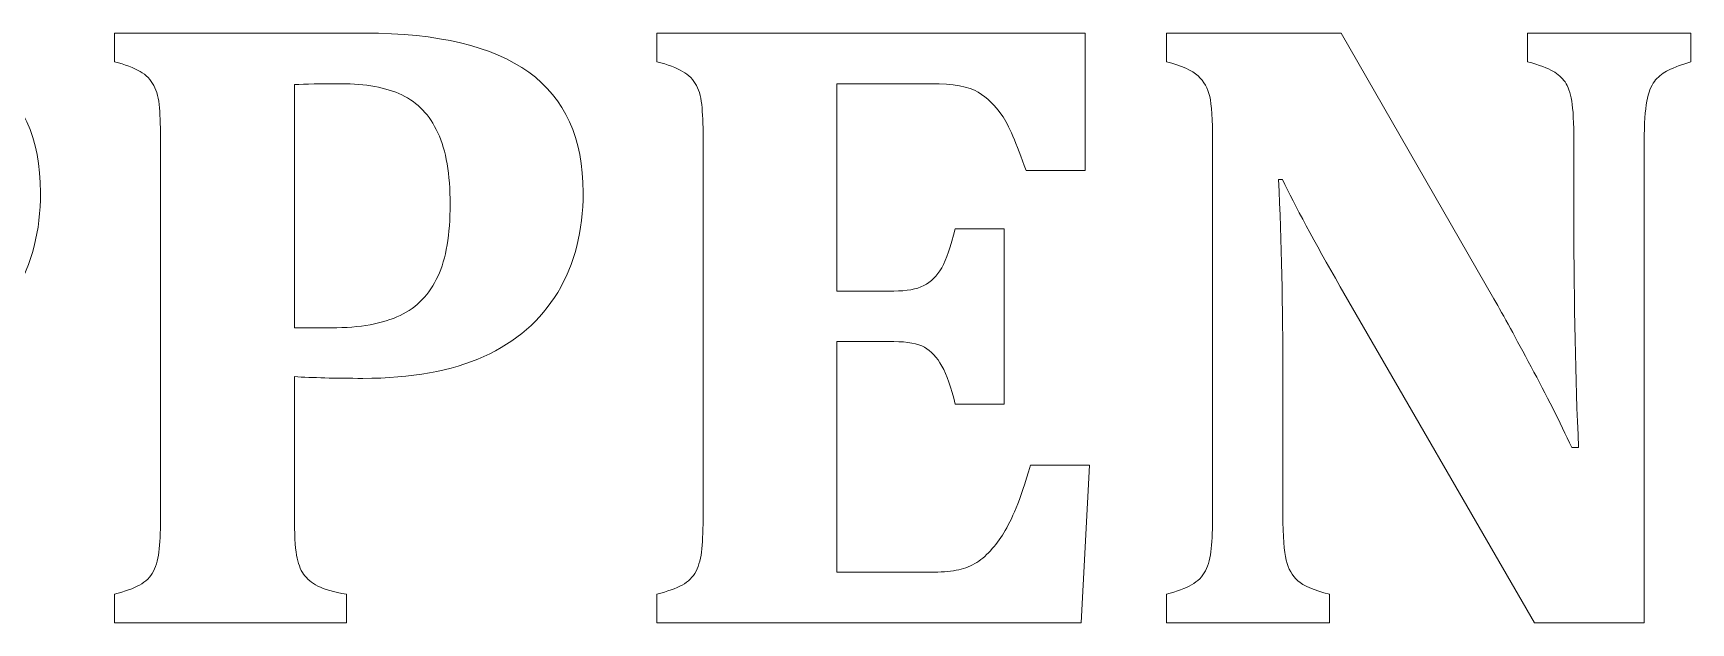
# Model space of a CAD drawing. Header units: inches. Extents: x 112 to 968, y -947 to -133.
# Drawn here: x 540 to 960.8, y -946.7 to -797.1 of the extents above; entities that cross this region are included whole.
import ezdxf

# ---------------------------------------------------------------- set-up
doc = ezdxf.new("R2010")
doc.units = ezdxf.units.IN
doc.header["$MEASUREMENT"] = 0
doc.layers.add('Layer 1', color=7, linetype='Continuous')

# ---------------------------------------------------------------- blocks, each defined once
blk = doc.blocks.new('block 23')
at = {"layer": 'Layer 1', "lineweight": 0}
for points, knots in [([(468.55, -919.27), (468.55, -924.09), (468.73, -927.51), (469.09, -929.52), (469.46, -931.53), (470.06, -933.13), (470.9, -934.34), (471.74, -935.55), (472.95, -936.55), (474.52, -937.35), (476.09, -938.16), (478.52, -938.85), (481.8, -939.43), (481.8, -939.43), (481.8, -946.67), (481.8, -946.67), (481.8, -946.67), (422.85, -946.67), (422.85, -946.67), (422.85, -946.67), (422.85, -939.43), (422.85, -939.43), (425.55, -938.71), (427.69, -937.92), (429.26, -937.08), (430.83, -936.24), (432, -935.07), (432.77, -933.57), (433.53, -932.08), (434.03, -930.17), (434.25, -927.87), (434.47, -925.57), (434.58, -922.67), (434.58, -919.16), (434.58, -919.16), (434.58, -824.7), (434.58, -824.7), (434.58, -821.27), (434.48, -818.39), (434.3, -816.05), (434.12, -813.71), (433.65, -811.81), (432.88, -810.35), (432.11, -808.89), (430.94, -807.71), (429.37, -806.79), (427.8, -805.88), (425.63, -805.05), (422.85, -804.33), (422.85, -804.33), (422.85, -797.09), (422.85, -797.09), (422.85, -797.09), (486.52, -797.09), (486.52, -797.09), (505, -797.09), (518.84, -800.4), (528.05, -807.01), (537.25, -813.62), (541.85, -823.79), (541.85, -837.53), (541.85, -847.24), (539.7, -855.68), (535.39, -862.84), (531.08, -870), (524.83, -875.42), (516.65, -879.11), (508.47, -882.8), (498.24, -884.65), (485.97, -884.65), (478.88, -884.65), (473.07, -884.5), (468.55, -884.21), (468.55, -884.21), (468.55, -919.27), (468.55, -919.27)], [0, 0, 0, 0, 1, 1, 1, 2, 2, 2, 3, 3, 3, 4, 4, 4, 5, 5, 5, 6, 6, 6, 7, 7, 7, 8, 8, 8, 9, 9, 9, 10, 10, 10, 11, 11, 11, 12, 12, 12, 13, 13, 13, 14, 14, 14, 15, 15, 15, 16, 16, 16, 17, 17, 17, 18, 18, 18, 19, 19, 19, 20, 20, 20, 21, 21, 21, 22, 22, 22, 23, 23, 23, 24, 24, 24, 25, 25, 25, 25]), ([(606.29, -919.27), (606.29, -924.09), (606.47, -927.51), (606.83, -929.52), (607.2, -931.53), (607.8, -933.13), (608.64, -934.34), (609.48, -935.55), (610.69, -936.55), (612.26, -937.35), (613.83, -938.16), (616.26, -938.85), (619.54, -939.43), (619.54, -939.43), (619.54, -946.67), (619.54, -946.67), (619.54, -946.67), (560.59, -946.67), (560.59, -946.67), (560.59, -946.67), (560.59, -939.43), (560.59, -939.43), (563.29, -938.71), (565.43, -937.92), (567, -937.08), (568.57, -936.24), (569.74, -935.07), (570.51, -933.57), (571.27, -932.08), (571.77, -930.17), (571.99, -927.87), (572.21, -925.57), (572.32, -922.67), (572.32, -919.16), (572.32, -919.16), (572.32, -824.7), (572.32, -824.7), (572.32, -821.27), (572.23, -818.39), (572.04, -816.05), (571.86, -813.71), (571.39, -811.81), (570.62, -810.35), (569.85, -808.89), (568.68, -807.71), (567.11, -806.79), (565.54, -805.88), (563.37, -805.05), (560.59, -804.33), (560.59, -804.33), (560.59, -797.09), (560.59, -797.09), (560.59, -797.09), (624.26, -797.09), (624.26, -797.09), (642.74, -797.09), (656.58, -800.4), (665.79, -807.01), (674.99, -813.62), (679.59, -823.79), (679.59, -837.53), (679.59, -847.24), (677.44, -855.68), (673.13, -862.84), (668.82, -870), (662.57, -875.42), (654.39, -879.11), (646.21, -882.8), (635.98, -884.65), (623.71, -884.65), (616.62, -884.65), (610.82, -884.5), (606.29, -884.21), (606.29, -884.21), (606.29, -919.27), (606.29, -919.27)], [0, 0, 0, 0, 1, 1, 1, 2, 2, 2, 3, 3, 3, 4, 4, 4, 5, 5, 5, 6, 6, 6, 7, 7, 7, 8, 8, 8, 9, 9, 9, 10, 10, 10, 11, 11, 11, 12, 12, 12, 13, 13, 13, 14, 14, 14, 15, 15, 15, 16, 16, 16, 17, 17, 17, 18, 18, 18, 19, 19, 19, 20, 20, 20, 21, 21, 21, 22, 22, 22, 23, 23, 23, 24, 24, 24, 25, 25, 25, 25]), ([(807.03, -797.09), (807.03, -797.09), (807.03, -831.94), (807.03, -831.94), (807.03, -831.94), (792.02, -831.94), (792.02, -831.94), (789.61, -825), (787.56, -820.31), (785.88, -817.86), (784.2, -815.41), (782.2, -813.47), (779.86, -812.05), (777.52, -810.63), (773.54, -809.91), (767.91, -809.91), (767.91, -809.91), (744.03, -809.91), (744.03, -809.91), (744.03, -809.91), (744.03, -862.51), (744.03, -862.51), (744.03, -862.51), (758.49, -862.51), (758.49, -862.51), (761.7, -862.51), (764.23, -862.06), (766.05, -861.14), (767.88, -860.23), (769.4, -858.71), (770.6, -856.59), (771.81, -854.48), (772.95, -851.19), (774.05, -846.73), (774.05, -846.73), (786.43, -846.73), (786.43, -846.73), (786.43, -846.73), (786.43, -891.22), (786.43, -891.22), (786.43, -891.22), (774.05, -891.22), (774.05, -891.22), (773.03, -886.98), (771.9, -883.75), (770.65, -881.52), (769.41, -879.3), (767.93, -877.71), (766.22, -876.76), (764.5, -875.81), (761.92, -875.33), (758.49, -875.33), (758.49, -875.33), (744.03, -875.33), (744.03, -875.33), (744.03, -875.33), (744.03, -933.84), (744.03, -933.84), (744.03, -933.84), (767.81, -933.84), (767.81, -933.84), (770.36, -933.84), (772.52, -933.68), (774.27, -933.35), (776.02, -933.02), (777.59, -932.46), (778.98, -931.65), (780.37, -930.85), (781.7, -929.75), (782.98, -928.37), (784.26, -926.98), (785.39, -925.48), (786.38, -923.87), (787.37, -922.27), (788.41, -920.15), (789.5, -917.52), (790.6, -914.89), (791.8, -911.27), (793.12, -906.67), (793.12, -906.67), (808.13, -906.67), (808.13, -906.67), (808.13, -906.67), (806.05, -946.67), (806.05, -946.67), (806.05, -946.67), (698.33, -946.67), (698.33, -946.67), (698.33, -946.67), (698.33, -939.43), (698.33, -939.43), (701.03, -938.71), (703.17, -937.92), (704.74, -937.08), (706.31, -936.24), (707.48, -935.07), (708.25, -933.57), (709.02, -932.08), (709.51, -930.17), (709.73, -927.87), (709.95, -925.57), (710.06, -922.67), (710.06, -919.16), (710.06, -919.16), (710.06, -824.7), (710.06, -824.7), (710.06, -821.27), (709.96, -818.39), (709.78, -816.05), (709.6, -813.71), (709.13, -811.81), (708.36, -810.35), (707.59, -808.89), (706.42, -807.71), (704.85, -806.79), (703.28, -805.88), (701.11, -805.05), (698.33, -804.33), (698.33, -804.33), (698.33, -797.09), (698.33, -797.09), (698.33, -797.09), (807.03, -797.09), (807.03, -797.09)], [0, 0, 0, 0, 1, 1, 1, 2, 2, 2, 3, 3, 3, 4, 4, 4, 5, 5, 5, 6, 6, 6, 7, 7, 7, 8, 8, 8, 9, 9, 9, 10, 10, 10, 11, 11, 11, 12, 12, 12, 13, 13, 13, 14, 14, 14, 15, 15, 15, 16, 16, 16, 17, 17, 17, 18, 18, 18, 19, 19, 19, 20, 20, 20, 21, 21, 21, 22, 22, 22, 23, 23, 23, 24, 24, 24, 25, 25, 25, 26, 26, 26, 27, 27, 27, 28, 28, 28, 29, 29, 29, 30, 30, 30, 31, 31, 31, 32, 32, 32, 33, 33, 33, 34, 34, 34, 35, 35, 35, 36, 36, 36, 37, 37, 37, 38, 38, 38, 39, 39, 39, 40, 40, 40, 41, 41, 41, 41]), ([(960.77, -797.09), (960.77, -797.09), (960.77, -804.33), (960.77, -804.33), (957.85, -805.27), (955.79, -806.08), (954.58, -806.73), (953.38, -807.39), (952.35, -808.27), (951.51, -809.36), (950.67, -810.46), (950.03, -812.12), (949.59, -814.35), (949.16, -816.58), (948.94, -819.99), (948.94, -824.6), (948.94, -824.6), (948.94, -946.67), (948.94, -946.67), (948.94, -946.67), (921.1, -946.67), (921.1, -946.67), (921.1, -946.67), (871.79, -861.41), (871.79, -861.41), (865.15, -849.87), (860.25, -840.81), (857.11, -834.24), (857.11, -834.24), (856.13, -834.24), (856.13, -834.24), (856.85, -849.95), (857.22, -866.53), (857.22, -883.99), (857.22, -883.99), (857.22, -919.27), (857.22, -919.27), (857.22, -924.75), (857.49, -928.58), (858.04, -930.78), (858.59, -932.97), (859.58, -934.71), (861, -935.98), (862.43, -937.26), (865.11, -938.41), (869.06, -939.43), (869.06, -939.43), (869.06, -946.67), (869.06, -946.67), (869.06, -946.67), (827.64, -946.67), (827.64, -946.67), (827.64, -946.67), (827.64, -939.43), (827.64, -939.43), (830.34, -938.71), (832.47, -937.9), (834.04, -937.02), (835.61, -936.15), (836.78, -934.96), (837.55, -933.46), (838.32, -931.97), (838.81, -930.08), (839.03, -927.82), (839.25, -925.56), (839.36, -922.71), (839.36, -919.27), (839.36, -919.27), (839.36, -824.49), (839.36, -824.49), (839.36, -819.01), (839.12, -815.23), (838.65, -813.14), (838.17, -811.06), (837.19, -809.33), (835.69, -807.94), (834.19, -806.55), (831.51, -805.35), (827.64, -804.33), (827.64, -804.33), (827.64, -797.09), (827.64, -797.09), (827.64, -797.09), (872.01, -797.09), (872.01, -797.09), (872.01, -797.09), (910.8, -864.48), (910.8, -864.48), (913.21, -868.72), (916.35, -874.46), (920.23, -881.69), (924.1, -888.92), (927.53, -895.75), (930.53, -902.18), (930.53, -902.18), (932.28, -902.18), (932.28, -902.18), (931.48, -884.72), (931.08, -865.65), (931.08, -844.98), (931.08, -844.98), (931.08, -824.6), (931.08, -824.6), (931.08, -819.85), (930.89, -816.42), (930.53, -814.3), (930.16, -812.18), (929.6, -810.57), (928.83, -809.47), (928.06, -808.38), (927.04, -807.47), (925.76, -806.73), (924.48, -806), (922.35, -805.2), (919.35, -804.33), (919.35, -804.33), (919.35, -797.09), (919.35, -797.09), (919.35, -797.09), (960.77, -797.09), (960.77, -797.09)], [0, 0, 0, 0, 1, 1, 1, 2, 2, 2, 3, 3, 3, 4, 4, 4, 5, 5, 5, 6, 6, 6, 7, 7, 7, 8, 8, 8, 9, 9, 9, 10, 10, 10, 11, 11, 11, 12, 12, 12, 13, 13, 13, 14, 14, 14, 15, 15, 15, 16, 16, 16, 17, 17, 17, 18, 18, 18, 19, 19, 19, 20, 20, 20, 21, 21, 21, 22, 22, 22, 23, 23, 23, 24, 24, 24, 25, 25, 25, 26, 26, 26, 27, 27, 27, 28, 28, 28, 29, 29, 29, 30, 30, 30, 31, 31, 31, 32, 32, 32, 33, 33, 33, 34, 34, 34, 35, 35, 35, 36, 36, 36, 37, 37, 37, 38, 38, 38, 39, 39, 39, 40, 40, 40, 40]), ([(606.29, -871.83), (606.29, -871.83), (615.71, -871.83), (615.71, -871.83), (623.01, -871.83), (628.82, -870.78), (633.13, -868.7), (637.44, -866.62), (640.64, -863.32), (642.72, -858.78), (644.8, -854.26), (645.84, -848.16), (645.84, -840.48), (645.84, -832.89), (644.8, -826.84), (642.72, -822.35), (640.64, -817.86), (637.59, -814.66), (633.57, -812.76), (629.55, -810.86), (624.4, -809.91), (618.12, -809.91), (613.01, -809.91), (609.06, -809.99), (606.29, -810.13), (606.29, -810.13), (606.29, -871.83), (606.29, -871.83)], [0, 0, 0, 0, 1, 1, 1, 2, 2, 2, 3, 3, 3, 4, 4, 4, 5, 5, 5, 6, 6, 6, 7, 7, 7, 8, 8, 8, 9, 9, 9, 9])]:
    blk.add_open_spline(points, degree=3, knots=knots, dxfattribs=at)
blk = doc.blocks.new('block 2')
at = {"layer": 'Layer 1'}
blk.add_blockref('block 23', (0, 0), dxfattribs=at)

msp = doc.modelspace()

# ---------------------------------------------------------------- block references
at = {"layer": 'Layer 1'}
msp.add_blockref('block 2', (0, 0), dxfattribs=at)

doc.saveas('drawing.dxf')
